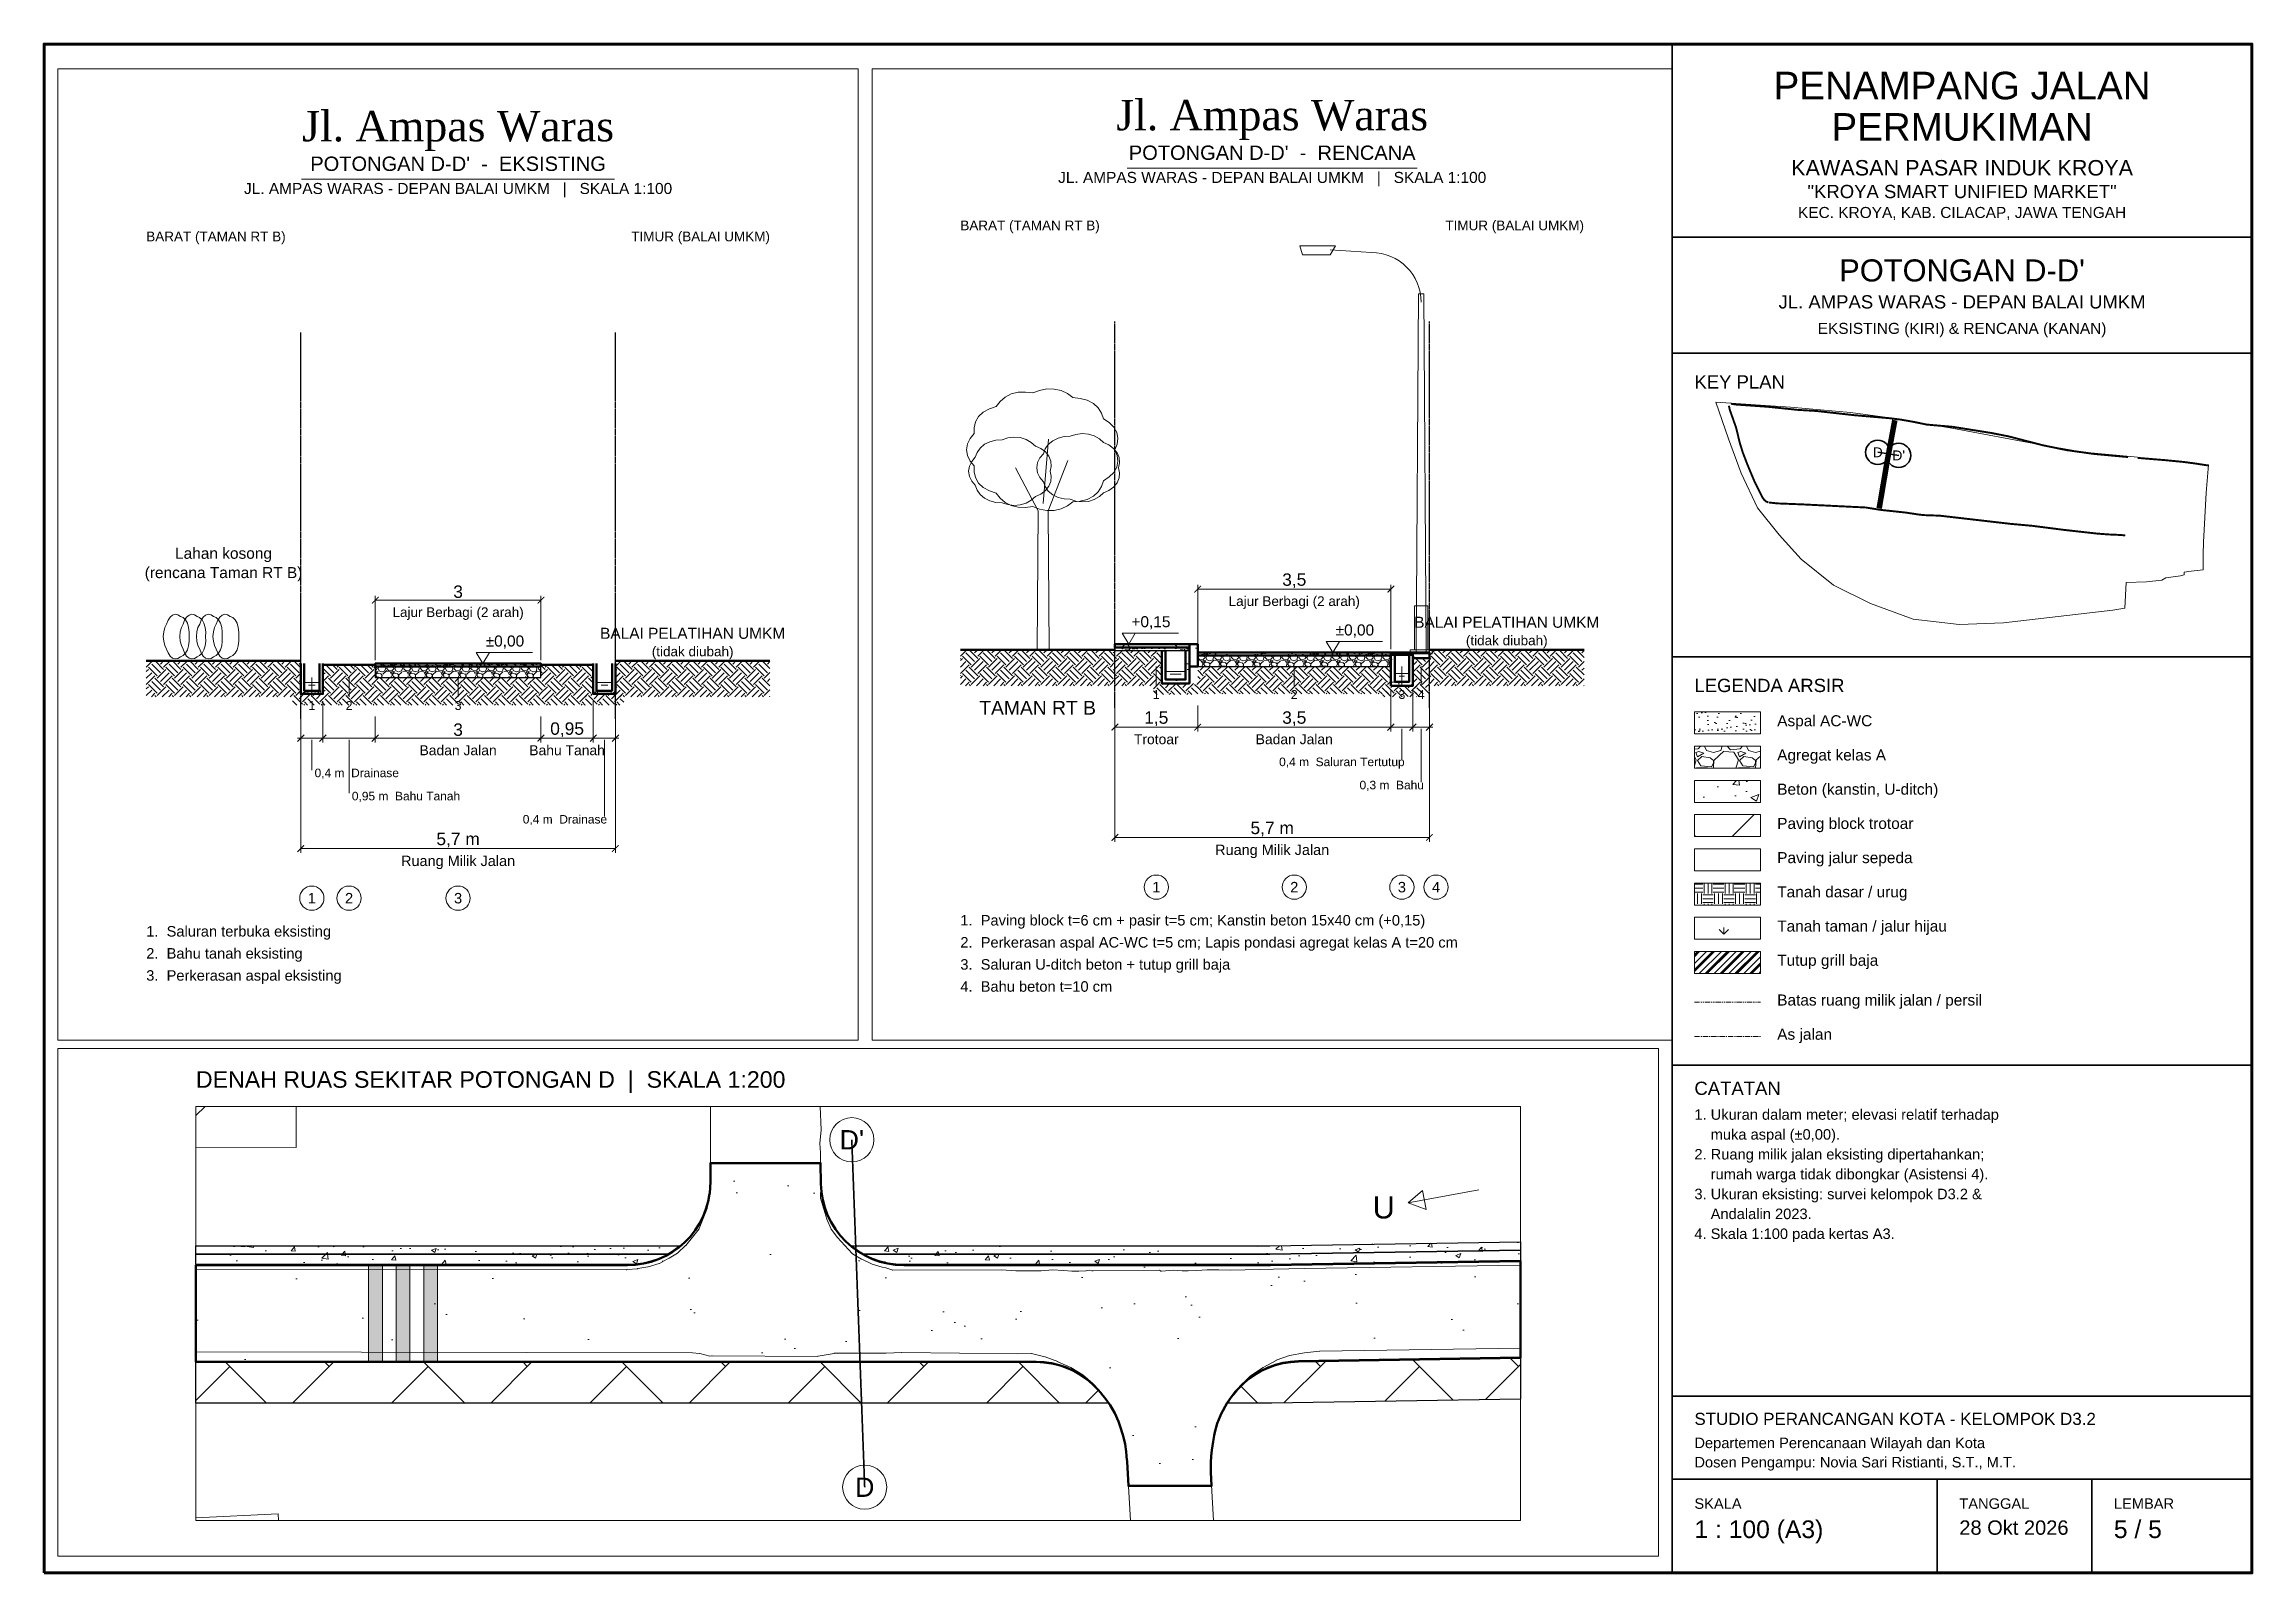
# Paper-space layout 'PNP_D_AMPAS_WARAS' of a CAD drawing. Header units: metres, sheet in millimetres. Extents: x 10 to 410, y 10 to 287.
# The model-space entities are those that its viewports show. They can reach past a viewport. Long polylines and large blocks are cut down to what shows.
import ezdxf
from ezdxf.enums import TextEntityAlignment as Align

# ---------------------------------------------------------------- set-up
doc = ezdxf.new("R2010")
doc.units = ezdxf.units.M
doc.linetypes.add('CENTER', pattern=[5.08, 3.175, -0.635, 0.635, -0.635])
doc.linetypes.add('PHANTOM', pattern=[6.35, 3.175, -0.635, 0.635, -0.635, 0.635, -0.635])
for name, color, linetype, lineweight in [('D32_KOP', 7, 'Continuous', 35), ('D32_KOP_TIPIS', 7, 'Continuous', 18), ('D32_PNP_AIR', 5, 'Continuous', 13), ('D32_PNP_ARSIR', 8, 'Continuous', 9), ('D32_PNP_ARSIR_TANAH', 33, 'Continuous', 9), ('D32_PNP_BATAS_RMJ', 1, 'PHANTOM', 25), ('D32_PNP_DIMENSI', 7, 'Continuous', 13), ('D32_PNP_KONSTRUKSI', 7, 'Continuous', 25), ('D32_PNP_POTONGAN', 7, 'Continuous', 50), ('D32_PNP_TAMPAK', 8, 'Continuous', 18), ('D32_PNP_TEKS', 7, 'Continuous', 18), ('D32_PNP_VEGETASI', 94, 'Continuous', 18), ('D32_VIEWPORT', 8, 'Continuous', 9)]:
    doc.layers.add(name, color=color, linetype=linetype, lineweight=lineweight)
doc.styles.add('D32_ARIAL', font='arial.ttf')
doc.styles.add('D32_TIMES', font='times.ttf')
doc.dimstyles.new('D32_1-100', dxfattribs={"dimtxt": 0.225, "dimasz": 0.12, "dimexe": 0.08, "dimexo": 0.06, "dimgap": 0.04, "dimtad": 1, "dimtxsty": 'D32_ARIAL', "dimblk": 'ARCHTICK', "dimblk1": 'ARCHTICK', "dimblk2": 'ARCHTICK', "dimcen": 2.5, "dimclrd": 7, "dimclre": 7, "dimclrt": 7, "dimazin": 3, "dimtfac": 1, "dimtmove": 2, "dimatfit": 3, "dimlwd": 13, "dimlwe": 13})

# ---------------------------------------------------------------- blocks, each defined once
blk = doc.blocks.new('_ARCHTICK')
at = {"color": 0, "linetype": 'BYBLOCK', "const_width": 0.15}
blk.add_lwpolyline([(-0.5, -0.5), (0.5, 0.5)], dxfattribs=at)

msp = doc.modelspace()

# ---------------------------------------------------------------- hatches: boundary and pattern name
at = {"layer": 'D32_PNP_ARSIR'}
h = msp.add_hatch(dxfattribs=at)
h.set_pattern_fill('ANSI31', scale=2.5)
h.paths.add_polyline_path([(79.627, -115.98), (76, -115.969), (76, -114.5), (79.632, -114.5)])
h = msp.add_hatch(dxfattribs=at)
h.set_pattern_fill('AR-SAND', scale=0.09)
h.paths.add_polyline_path([(91.644, -120.25), (91.93, -120.236), (92.213, -120.195), (92.492, -120.128), (92.762, -120.034), (93.022, -119.914), (93.27, -119.771), (93.503, -119.604), (93.719, -119.416), (93.916, -119.208), (94.093, -118.982), (94.247, -118.741), (94.377, -118.486), (94.483, -118.22), (94.562, -117.944), (94.615, -117.663), (94.618, -117.642), (94.646, -117.226), (94.646, -116.55), (98.633, -116.55), (98.647, -117.305), (98.667, -117.595), (98.714, -117.882), (98.789, -118.164), (98.891, -118.436), (99.019, -118.697), (99.171, -118.945), (99.347, -119.177), (99.545, -119.391), (99.762, -119.584), (99.997, -119.756), (100.248, -119.904), (100.511, -120.027), (100.786, -120.124), (101.068, -120.194), (101.356, -120.236), (101.647, -120.25), (114.891, -120.25), (114.94, -120.25), (124, -120.101), (124, -123.601), (115.948, -123.734), (115.669, -123.751), (115.392, -123.795), (115.12, -123.864), (114.857, -123.958), (114.603, -124.077), (114.361, -124.219), (114.134, -124.382), (113.923, -124.566), (113.73, -124.769), (113.663, -124.846), (113.51, -125.039), (113.373, -125.242), (113.297, -125.366), (113.125, -125.69), (113.123, -125.693), (113.006, -125.993), (112.921, -126.304), (112.896, -126.419), (112.858, -126.638), (112.815, -126.948), (112.792, -127.171), (112.777, -127.406), (112.775, -127.757), (112.802, -128.25), (109.789, -128.25), (109.74, -127.369), (109.725, -127.197), (109.722, -127.168), (109.706, -127.001), (109.671, -126.742), (109.613, -126.488), (109.58, -126.368), (109.504, -126.127), (109.426, -125.913), (109.296, -125.611), (109.134, -125.324), (108.941, -125.057), (108.868, -124.967), (108.783, -124.866), (108.692, -124.764), (108.496, -124.561), (108.281, -124.378), (108.05, -124.216), (107.805, -124.076), (107.547, -123.96), (107.28, -123.869), (107.006, -123.803), (106.726, -123.763), (106.444, -123.75), (76, -123.75), (76, -120.25)])
h = msp.add_hatch(dxfattribs=at)
h.set_pattern_fill('AR-CONC', scale=0.01)
h.paths.add_polyline_path([(93.259, -119.754), (93.094, -119.85), (76, -119.85), (76, -119.55), (93.535, -119.55), (93.491, -119.588)])
h = msp.add_hatch(dxfattribs=at)
h.set_pattern_fill('AR-CONC', scale=0.01)
h.paths.add_polyline_path([(114.912, -119.85), (100.196, -119.85), (100.008, -119.739), (99.775, -119.569), (99.754, -119.55), (114.91, -119.55), (124, -119.401), (124, -119.701)])
h = msp.add_hatch(dxfattribs=at)
h.set_pattern_fill('AR-CONC', scale=0.003)
h.paths.add_polyline_path([(2.8, -120.55), (2.86, -120.55), (2.86, -120), (2.8, -120)])
h = msp.add_hatch(dxfattribs=at)
h.set_pattern_fill('AR-CONC', scale=0.003)
h.paths.add_polyline_path([(3.14, -120.55), (3.2, -120.55), (3.2, -120), (3.14, -120)])
h = msp.add_hatch(dxfattribs=at)
h.set_pattern_fill('AR-SAND', scale=0.002)
h.paths.add_polyline_path([(4.15, -120.05), (7.15, -120.05), (7.15, -120), (4.15, -120)])
h = msp.add_hatch(dxfattribs=at)
h.set_pattern_fill('AR-CONC', scale=0.003)
h.paths.add_polyline_path([(8.1, -120.55), (8.16, -120.55), (8.16, -120), (8.1, -120)])
h = msp.add_hatch(dxfattribs=at)
h.set_pattern_fill('AR-CONC', scale=0.003)
h.paths.add_polyline_path([(8.44, -120.55), (8.5, -120.55), (8.5, -120), (8.44, -120)])
h = msp.add_hatch(dxfattribs=at)
h.set_pattern_fill('AR-HBONE', scale=0.006)
h.paths.add_polyline_path([(24.8, -119.91), (26.15, -119.91), (26.15, -119.85), (24.8, -119.85)])
h = msp.add_hatch(dxfattribs=at)
h.set_pattern_fill('AR-SAND', scale=0.002)
h.paths.add_polyline_path([(24.8, -119.96), (26.15, -119.96), (26.15, -119.91), (24.8, -119.91)])
h = msp.add_hatch(dxfattribs=at)
h.set_pattern_fill('AR-CONC', scale=0.003)
h.paths.add_polyline_path([(25.65, -120.56), (25.72, -120.56), (25.72, -119.96), (25.65, -119.96)])
h = msp.add_hatch(dxfattribs=at)
h.set_pattern_fill('AR-CONC', scale=0.003)
h.paths.add_polyline_path([(26.08, -120.56), (26.15, -120.56), (26.15, -119.96), (26.08, -119.96)])
h = msp.add_hatch(dxfattribs=at)
h.set_pattern_fill('AR-CONC', scale=0.003)
h.paths.add_polyline_path([(26.15, -120.25), (26.3, -120.25), (26.3, -119.85), (26.15, -119.85)])
h = msp.add_hatch(dxfattribs=at)
h.set_pattern_fill('AR-SAND', scale=0.002)
h.paths.add_polyline_path([(26.3, -120.05), (29.8, -120.05), (29.8, -120), (26.3, -120)])
h = msp.add_hatch(dxfattribs=at)
h.set_pattern_fill('AR-CONC', scale=0.003)
h.paths.add_polyline_path([(29.8, -120.6), (29.87, -120.6), (29.87, -120), (29.8, -120)])
h = msp.add_hatch(dxfattribs=at)
h.set_pattern_fill('STEEL', scale=0.01)
h.paths.add_polyline_path([(29.8, -120.04), (30.2, -120.04), (30.2, -120), (29.8, -120)])
h = msp.add_hatch(dxfattribs=at)
h.set_pattern_fill('AR-CONC', scale=0.003)
h.paths.add_polyline_path([(30.13, -120.6), (30.2, -120.6), (30.2, -120), (30.13, -120)])
h = msp.add_hatch(dxfattribs=at)
h.set_pattern_fill('AR-CONC', scale=0.003)
h.paths.add_polyline_path([(30.2, -120.1), (30.5, -120.1), (30.5, -120), (30.2, -120)])
h = msp.add_hatch(dxfattribs=at)
h.set_pattern_fill('AR-CONC', scale=0.01)
h.paths.add_polyline_path([(92.755, -120.015), (92.486, -120.108), (92.209, -120.176), (91.928, -120.216), (91.643, -120.23), (76, -120.23), (76, -119.85), (93.094, -119.85), (93.013, -119.897)])
h = msp.add_hatch(dxfattribs=at)
h.set_pattern_fill('AR-CONC', scale=0.01)
h.paths.add_polyline_path([(114.94, -120.23), (114.891, -120.23), (101.647, -120.23), (101.358, -120.216), (101.072, -120.174), (100.791, -120.105), (100.519, -120.008), (100.257, -119.886), (100.196, -119.85), (114.912, -119.85), (124, -119.701), (124, -120.081)])
h = msp.add_hatch(dxfattribs=at)
h.set_pattern_fill('GRAVEL', scale=0.012)
h.paths.add_polyline_path([(4.15, -120.25), (7.15, -120.25), (7.15, -120.05), (4.15, -120.05)])
h = msp.add_hatch(dxfattribs=at)
h.set_pattern_fill('GRAVEL', scale=0.012)
h.paths.add_polyline_path([(26.3, -120.25), (29.8, -120.25), (29.8, -120.05), (26.3, -120.05)])
h = msp.add_hatch(color=252, dxfattribs=at)
h.dxf.hatch_style = 1
h.paths.add_polyline_path([(82.256, -120.25), (82.756, -120.25), (82.756, -123.75), (82.256, -123.75)])
h = msp.add_hatch(color=252, dxfattribs=at)
h.dxf.hatch_style = 1
h.paths.add_polyline_path([(83.256, -120.25), (83.756, -120.25), (83.756, -123.75), (83.256, -123.75)])
h = msp.add_hatch(color=252, dxfattribs=at)
h.dxf.hatch_style = 1
h.paths.add_polyline_path([(84.256, -120.25), (84.756, -120.25), (84.756, -123.75), (84.256, -123.75)])
h = msp.add_hatch(dxfattribs=at)
h.set_pattern_fill('AR-CONC', scale=0.003)
h.paths.add_polyline_path([(2.86, -120.55), (3.14, -120.55), (3.14, -120.49), (2.86, -120.49)])
h = msp.add_hatch(dxfattribs=at)
h.set_pattern_fill('AR-CONC', scale=0.003)
h.paths.add_polyline_path([(8.16, -120.55), (8.44, -120.55), (8.44, -120.49), (8.16, -120.49)])
h = msp.add_hatch(dxfattribs=at)
h.set_pattern_fill('AR-CONC', scale=0.003)
h.paths.add_polyline_path([(25.72, -120.56), (26.08, -120.56), (26.08, -120.49), (25.72, -120.49)])
h = msp.add_hatch(dxfattribs=at)
h.set_pattern_fill('AR-CONC', scale=0.003)
h.paths.add_polyline_path([(29.87, -120.6), (30.13, -120.6), (30.13, -120.53), (29.87, -120.53)])
h = msp.add_hatch(dxfattribs=at)
h.set_pattern_fill('AR-HBONE', scale=0.025)
h.paths.add_polyline_path([(106.444, -123.77), (106.724, -123.783), (107.002, -123.823), (107.275, -123.888), (107.54, -123.979), (107.796, -124.094), (108.039, -124.233), (108.269, -124.394), (108.482, -124.576), (108.678, -124.777), (108.768, -124.879), (108.852, -124.979), (108.925, -125.069), (109.056, -125.25), (76, -125.25), (76, -123.77)])
h = msp.add_hatch(dxfattribs=at)
h.set_pattern_fill('AR-HBONE', scale=0.025)
h.paths.add_polyline_path([(113.392, -125.25), (113.526, -125.05), (113.678, -124.859), (113.744, -124.783), (113.936, -124.581), (114.146, -124.398), (114.372, -124.235), (114.612, -124.095), (114.864, -123.977), (115.126, -123.883), (115.396, -123.814), (115.671, -123.771), (115.949, -123.754), (124, -123.621), (124, -125.101), (114.983, -125.25), (114.93, -125.25)])
h = msp.add_hatch(dxfattribs=at)
h.set_pattern_fill('ANSI31', scale=2.5)
h.paths.add_polyline_path([(78.979, -129.257), (78.992, -129.5), (76, -129.5), (76, -129.408)])
at = {"layer": 'D32_PNP_ARSIR_TANAH'}
h = msp.add_hatch(dxfattribs=at)
h.set_pattern_fill('EARTH', scale=0.035, angle=45)
h.paths.add_polyline_path([(0, -120.6), (2.8, -120.6), (2.8, -119.95), (0, -119.95)])
h = msp.add_hatch(dxfattribs=at)
h.set_pattern_fill('EARTH', scale=0.035, angle=45)
h.paths.add_polyline_path([(8.5, -120.6), (11.3, -120.6), (11.3, -119.95), (8.5, -119.95)])
h = msp.add_hatch(dxfattribs=at)
h.set_pattern_fill('EARTH', scale=0.035, angle=45)
h.paths.add_polyline_path([(22, -120.6), (24.8, -120.6), (24.8, -119.95), (22, -119.95)])
h = msp.add_hatch(dxfattribs=at)
h.set_pattern_fill('EARTH', scale=0.035, angle=45)
h.paths.add_polyline_path([(24.8, -120.6), (25.65, -120.6), (25.65, -119.96), (24.8, -119.96)])
h = msp.add_hatch(dxfattribs=at)
h.set_pattern_fill('EARTH', scale=0.035, angle=45)
h.paths.add_polyline_path([(30.5, -120.6), (33.3, -120.6), (33.3, -119.95), (30.5, -119.95)])
h = msp.add_hatch(dxfattribs=at)
h.set_pattern_fill('EARTH', scale=0.035, angle=45)
h.paths.add_polyline_path([(3.2, -120.75), (4.15, -120.75), (4.15, -120.02), (3.2, -120.02)])
h = msp.add_hatch(dxfattribs=at)
h.set_pattern_fill('EARTH', scale=0.035, angle=45)
h.paths.add_polyline_path([(4.15, -120.75), (7.15, -120.75), (7.15, -120.25), (4.15, -120.25)])
h = msp.add_hatch(dxfattribs=at)
h.set_pattern_fill('EARTH', scale=0.035, angle=45)
h.paths.add_polyline_path([(7.15, -120.75), (8.1, -120.75), (8.1, -120.02), (7.15, -120.02)])
h = msp.add_hatch(dxfattribs=at)
h.set_pattern_fill('EARTH', scale=0.035, angle=45)
h.paths.add_polyline_path([(26.3, -120.75), (29.8, -120.75), (29.8, -120.25), (26.3, -120.25)])
h = msp.add_hatch(dxfattribs=at)
h.set_pattern_fill('EARTH', scale=0.035, angle=45)
h.paths.add_polyline_path([(30.2, -120.75), (30.5, -120.75), (30.5, -120.1), (30.2, -120.1)])
h = msp.add_hatch(dxfattribs=at)
h.set_pattern_fill('EARTH', scale=0.035, angle=45)
h.paths.add_polyline_path([(2.65, -120.75), (3.35, -120.75), (3.35, -120.55), (2.65, -120.55)])
h = msp.add_hatch(dxfattribs=at)
h.set_pattern_fill('EARTH', scale=0.035, angle=45)
h.paths.add_polyline_path([(7.95, -120.75), (8.65, -120.75), (8.65, -120.55), (7.95, -120.55)])
h = msp.add_hatch(dxfattribs=at)
h.set_pattern_fill('EARTH', scale=0.035, angle=45)
h.paths.add_polyline_path([(25.5, -120.76), (26.3, -120.76), (26.3, -120.56), (25.5, -120.56)])
h = msp.add_hatch(dxfattribs=at)
h.set_pattern_fill('EARTH', scale=0.035, angle=45)
h.paths.add_polyline_path([(29.65, -120.8), (30.35, -120.8), (30.35, -120.6), (29.65, -120.6)])

# ---------------------------------------------------------------- linework, layer by layer
at = {"layer": 'D32_PNP_AIR'}
for points in [[(2.88, -120.34), (3.12, -120.34)], [(2.94, -120.39), (3.06, -120.39)], [(8.18, -120.34), (8.42, -120.34)], [(8.24, -120.39), (8.36, -120.39)], [(25.74, -120.34), (26.06, -120.34)], [(25.8, -120.39), (26, -120.39)], [(29.89, -120.38), (30.11, -120.38)], [(29.95, -120.43), (30.05, -120.43)]]:
    msp.add_lwpolyline(points, dxfattribs=at)
at = {"layer": 'D32_PNP_BATAS_RMJ'}
for points in [[(2.8, -121), (2.8, -114)], [(8.5, -121), (8.5, -114)], [(24.8, -121), (24.8, -114)], [(30.5, -121), (30.5, -114)], [(2.8, -121), (2.8, -115)], [(8.5, -121), (8.5, -115)], [(24.8, -121), (24.8, -115)], [(30.5, -121), (30.5, -115)]]:
    msp.add_lwpolyline(points, dxfattribs=at)
at = {"layer": 'D32_PNP_BATAS_RMJ', "color": 1, "ltscale": 1.5, "const_width": 0.06}
msp.add_lwpolyline([(100.234, -128.296), (99.766, -115.704)], dxfattribs=at)
at = {"layer": 'D32_PNP_DIMENSI'}
for points in [[(5.98, -119.8), (6.22, -119.8), (6.1, -120), (5.98, -119.8)], [(24.93, -119.65), (25.17, -119.65), (25.05, -119.85), (24.93, -119.65)], [(28.63, -119.8), (28.87, -119.8), (28.75, -120), (28.63, -119.8)]]:
    msp.add_lwpolyline(points, close=True, dxfattribs=at)
for points in [[(5.98, -119.8), (7, -119.8)], [(24.93, -119.65), (25.95, -119.65)], [(28.63, -119.8), (29.65, -119.8)], [(3, -120.25), (3, -120.6)], [(3.675, -120.25), (3.675, -120.6)], [(5.65, -120.25), (5.65, -120.6)], [(25.55, -120.25), (25.55, -120.6)], [(28.05, -120.25), (28.05, -120.6)], [(30, -120.25), (30, -120.6)], [(30.35, -120.25), (30.35, -120.6)], [(2.8, -120.68), (2.8, -121.43)], [(3.2, -120.68), (3.2, -121.43)], [(8.1, -120.68), (8.1, -121.43)], [(8.5, -120.68), (8.5, -121.43)], [(29.8, -120.68), (29.8, -121.43)], [(30.2, -120.68), (30.2, -121.43)], [(3.2, -120.96), (3.2, -121.43)], [(4.15, -120.96), (4.15, -121.43)], [(30.2, -120.96), (30.2, -121.43)], [(30.5, -120.96), (30.5, -121.43)], [(2.74, -121.41), (2.86, -121.29)], [(2.74, -121.35), (3.26, -121.35)], [(3, -121.38), (3, -121.93)], [(3.14, -121.41), (3.26, -121.29)], [(3.14, -121.41), (3.26, -121.29)], [(3.14, -121.35), (4.21, -121.35)], [(3.675, -121.38), (3.675, -122.35)], [(4.09, -121.41), (4.21, -121.29)], [(8.04, -121.41), (8.16, -121.29)], [(8.04, -121.35), (8.56, -121.35)], [(8.3, -121.38), (8.3, -122.77)], [(8.44, -121.41), (8.56, -121.29)], [(29.74, -121.41), (29.86, -121.29)], [(29.74, -121.35), (30.26, -121.35)], [(30, -121.38), (30, -121.93)], [(30.14, -121.41), (30.26, -121.29)], [(30.14, -121.41), (30.26, -121.29)], [(30.14, -121.35), (30.56, -121.35)], [(30.35, -121.38), (30.35, -122.35)], [(30.44, -121.41), (30.56, -121.29)]]:
    msp.add_lwpolyline(points, dxfattribs=at)
for centre in [(3, -124.25), (3.675, -124.25), (5.65, -124.25), (25.55, -124.25), (28.05, -124.25), (30, -124.25), (30.62, -124.25)]:
    msp.add_circle(centre, 0.22, dxfattribs=at)
at = {"layer": 'D32_PNP_KONSTRUKSI'}
for points in [[(93.259, -119.754), (93.094, -119.85), (76, -119.85), (76, -119.55), (93.535, -119.55), (93.491, -119.588)], [(114.912, -119.85), (100.196, -119.85), (100.008, -119.739), (99.775, -119.569), (99.754, -119.55), (114.91, -119.55), (124, -119.401), (124, -119.701)], [(24.8, -119.96), (26.15, -119.96), (26.15, -119.91), (24.8, -119.91)], [(92.755, -120.015), (92.486, -120.108), (92.209, -120.176), (91.928, -120.216), (91.643, -120.23), (76, -120.23), (76, -119.85), (93.094, -119.85), (93.013, -119.897)], [(114.94, -120.23), (114.891, -120.23), (101.647, -120.23), (101.358, -120.216), (101.072, -120.174), (100.791, -120.105), (100.519, -120.008), (100.257, -119.886), (100.196, -119.85), (114.912, -119.85), (124, -119.701), (124, -120.081)], [(4.15, -120.25), (7.15, -120.25), (7.15, -120.05), (4.15, -120.05)], [(26.3, -120.25), (29.8, -120.25), (29.8, -120.05), (26.3, -120.05)], [(106.444, -123.77), (106.724, -123.783), (107.002, -123.823), (107.275, -123.888), (107.54, -123.979), (107.796, -124.094), (108.039, -124.233), (108.269, -124.394), (108.482, -124.576), (108.678, -124.777), (108.768, -124.879), (108.852, -124.979), (108.925, -125.069), (109.056, -125.25), (76, -125.25), (76, -123.77)], [(113.392, -125.25), (113.526, -125.05), (113.678, -124.859), (113.744, -124.783), (113.936, -124.581), (114.146, -124.398), (114.372, -124.235), (114.612, -124.095), (114.864, -123.977), (115.126, -123.883), (115.396, -123.814), (115.671, -123.771), (115.949, -123.754), (124, -123.621), (124, -125.101), (114.983, -125.25), (114.93, -125.25)]]:
    msp.add_lwpolyline(points, close=True, dxfattribs=at)
at = {"layer": 'D32_PNP_POTONGAN'}
for points in [[(91.644, -120.25), (91.93, -120.236), (92.213, -120.195), (92.492, -120.128), (92.762, -120.034), (93.022, -119.914), (93.27, -119.771), (93.503, -119.604), (93.719, -119.416), (93.916, -119.208), (94.093, -118.982), (94.247, -118.741), (94.377, -118.486), (94.483, -118.22), (94.562, -117.944), (94.615, -117.663), (94.618, -117.642), (94.646, -117.226), (94.646, -116.55), (98.633, -116.55), (98.647, -117.305), (98.667, -117.595), (98.714, -117.882), (98.789, -118.164), (98.891, -118.436), (99.019, -118.697), (99.171, -118.945), (99.347, -119.177), (99.545, -119.391), (99.762, -119.584), (99.997, -119.756), (100.248, -119.904), (100.511, -120.027), (100.786, -120.124), (101.068, -120.194), (101.356, -120.236), (101.647, -120.25), (114.891, -120.25), (114.94, -120.25), (124, -120.101), (124, -123.601), (115.948, -123.734), (115.669, -123.751), (115.392, -123.795), (115.12, -123.864), (114.857, -123.958), (114.603, -124.077), (114.361, -124.219), (114.134, -124.382), (113.923, -124.566), (113.73, -124.769), (113.663, -124.846), (113.51, -125.039), (113.373, -125.242), (113.297, -125.366), (113.125, -125.69), (113.123, -125.693), (113.006, -125.993), (112.921, -126.304), (112.896, -126.419), (112.858, -126.638), (112.815, -126.948), (112.792, -127.171), (112.777, -127.406), (112.775, -127.757), (112.802, -128.25), (109.789, -128.25), (109.74, -127.369), (109.725, -127.197), (109.722, -127.168), (109.706, -127.001), (109.671, -126.742), (109.613, -126.488), (109.58, -126.368), (109.504, -126.127), (109.426, -125.913), (109.296, -125.611), (109.134, -125.324), (108.941, -125.057), (108.868, -124.967), (108.783, -124.866), (108.692, -124.764), (108.496, -124.561), (108.281, -124.378), (108.05, -124.216), (107.805, -124.076), (107.547, -123.96), (107.28, -123.869), (107.006, -123.803), (106.726, -123.763), (106.444, -123.75), (76, -123.75), (76, -120.25)], [(4.15, -120.05), (7.15, -120.05), (7.15, -120), (4.15, -120)], [(24.8, -119.91), (26.15, -119.91), (26.15, -119.85), (24.8, -119.85)], [(26.15, -120.25), (26.3, -120.25), (26.3, -119.85), (26.15, -119.85)], [(26.3, -120.05), (29.8, -120.05), (29.8, -120), (26.3, -120)], [(29.8, -120.04), (30.2, -120.04), (30.2, -120), (29.8, -120)], [(30.2, -120.1), (30.5, -120.1), (30.5, -120), (30.2, -120)]]:
    msp.add_lwpolyline(points, close=True, dxfattribs=at)
for points in [[(0, -119.95), (2.8, -119.95)], [(2.8, -120), (2.8, -120.55), (3.2, -120.55), (3.2, -120)], [(2.86, -120), (2.86, -120.49), (3.14, -120.49), (3.14, -120)], [(8.1, -120), (8.1, -120.55), (8.5, -120.55), (8.5, -120)], [(8.16, -120), (8.16, -120.49), (8.44, -120.49), (8.44, -120)], [(8.5, -119.95), (11.3, -119.95)], [(22, -119.95), (24.8, -119.95)], [(25.65, -119.96), (25.65, -120.56), (26.15, -120.56), (26.15, -119.96)], [(25.72, -119.96), (25.72, -120.49), (26.08, -120.49), (26.08, -119.96)], [(29.8, -120), (29.8, -120.6), (30.2, -120.6), (30.2, -120)], [(29.87, -120), (29.87, -120.53), (30.13, -120.53), (30.13, -120)], [(30.5, -119.95), (33.3, -119.95)], [(3.2, -120.02), (4.15, -120.02)], [(7.15, -120.02), (8.1, -120.02)]]:
    msp.add_lwpolyline(points, dxfattribs=at)
at = {"layer": 'D32_PNP_TAMPAK'}
for points in [[(28.8, -112.63), (28.15, -112.63), (28.2, -112.79), (28.7, -112.79)], [(30.26, -120), (30.3, -113.5), (30.4, -113.5), (30.44, -120)], [(91.586, -120.423), (91.591, -120.423), (91.596, -120.422), (91.601, -120.421), (91.606, -120.419), (91.611, -120.417), (91.615, -120.414), (91.619, -120.411), (91.622, -120.408), (91.625, -120.404), (91.626, -120.404), (91.626, -120.404), (91.627, -120.404), (92.006, -120.377), (92.011, -120.376), (92.38, -120.307), (92.385, -120.306), (92.785, -120.189), (92.791, -120.187), (92.795, -120.185), (93.142, -119.994), (93.144, -119.993), (93.448, -119.809), (93.453, -119.806), (93.457, -119.803), (93.743, -119.539), (93.748, -119.533), (93.991, -119.233), (94.232, -118.934), (94.235, -118.93), (94.238, -118.925), (94.24, -118.921), (94.383, -118.557), (94.383, -118.557), (94.527, -118.19), (94.529, -118.185), (94.53, -118.18), (94.592, -117.83), (94.592, -117.828), (94.647, -117.435), (94.647, -117.428), (94.643, -114.5), (98.623, -114.5), (98.652, -115.351), (98.652, -115.352), (98.652, -115.352), (98.612, -115.829), (98.612, -115.837), (98.633, -116.173), (98.633, -116.173), (98.633, -116.174), (98.633, -116.175), (98.63, -116.389), (98.63, -116.391), (98.649, -117.418), (98.649, -117.419), (98.649, -117.421), (98.636, -117.801), (98.636, -117.806), (98.637, -117.811), (98.638, -117.817), (98.754, -118.218), (98.754, -118.219), (98.865, -118.582), (98.867, -118.587), (99.016, -118.939), (99.017, -118.943), (99.02, -118.946), (99.022, -118.95), (99.245, -119.244), (99.248, -119.247), (99.517, -119.54), (99.782, -119.829), (99.786, -119.833), (99.79, -119.836), (99.794, -119.838), (100.124, -120.029), (100.127, -120.03), (100.499, -120.215), (100.504, -120.217), (100.508, -120.219), (100.864, -120.321), (100.871, -120.323), (100.999, -120.341), (101, -120.341), (101, -120.341), (101, -120.341), (101.001, -120.341), (101.218, -120.422), (101.222, -120.423), (101.227, -120.424), (101.231, -120.425), (101.236, -120.425), (105.191, -120.422), (105.191, -120.422), (105.193, -120.422), (105.193, -120.422), (105.714, -120.455), (105.717, -120.455), (106.189, -120.453), (106.618, -120.46), (106.623, -120.459), (107.043, -120.423), (107.043, -120.423), (107.044, -120.423), (107.045, -120.423), (107.433, -120.437), (107.434, -120.437), (107.436, -120.437), (107.436, -120.437), (107.738, -120.466), (107.744, -120.466), (107.998, -120.461), (108.251, -120.457), (108.255, -120.457), (108.259, -120.456), (108.379, -120.434), (108.379, -120.434), (108.38, -120.434), (108.38, -120.434), (108.38, -120.434), (108.38, -120.434), (108.381, -120.434), (108.381, -120.434), (108.46, -120.456), (108.465, -120.457), (108.469, -120.458), (108.474, -120.458), (108.478, -120.458), (108.483, -120.457), (108.512, -120.451), (108.513, -120.451), (108.513, -120.451), (108.514, -120.451), (108.515, -120.451), (110.92, -120.434), (110.921, -120.434), (110.921, -120.434), (110.921, -120.434), (110.921, -120.434), (110.921, -120.434), (110.922, -120.434), (110.956, -120.458), (110.96, -120.461), (110.965, -120.463), (110.969, -120.464), (110.974, -120.466), (110.979, -120.466), (110.984, -120.467), (110.989, -120.467), (111.434, -120.425), (111.434, -120.425), (111.435, -120.425), (111.436, -120.425), (111.436, -120.425), (111.436, -120.425), (111.567, -120.444), (111.571, -120.444), (111.742, -120.454), (111.744, -120.454), (111.957, -120.457), (111.96, -120.457), (112.257, -120.445), (112.258, -120.445), (112.639, -120.417), (112.64, -120.417), (112.641, -120.417), (112.642, -120.417), (113.072, -120.423), (113.502, -120.428), (113.504, -120.428), (114.018, -120.419), (114.019, -120.419), (114.532, -120.409), (114.532, -120.409), (115.048, -120.4), (115.048, -120.4), (115.604, -120.382), (115.604, -120.382), (116.161, -120.366), (116.161, -120.366), (124, -120.249), (124, -123.253), (116.721, -123.361), (116.716, -123.361), (116.171, -123.421), (116.167, -123.421), (115.632, -123.521), (115.628, -123.522), (115.624, -123.523), (115.147, -123.696), (115.144, -123.697), (115.14, -123.699), (114.678, -123.955), (114.674, -123.957), (114.219, -124.255), (114.215, -124.258), (114.211, -124.262), (113.854, -124.625), (113.852, -124.628), (113.502, -125.033), (113.499, -125.036), (113.497, -125.039), (113.203, -125.52), (113.2, -125.525), (112.989, -125.988), (112.987, -125.993), (112.986, -125.998), (112.873, -126.528), (112.872, -126.532), (112.799, -127.059), (112.799, -127.063), (112.766, -127.581), (112.766, -127.587), (112.869, -129.5), (109.86, -129.5), (109.733, -127.247), (109.732, -127.241), (109.725, -127.203), (109.725, -127.201), (109.682, -126.74), (109.681, -126.736), (109.68, -126.732), (109.547, -126.246), (109.546, -126.242), (109.371, -125.763), (109.369, -125.759), (109.163, -125.331), (109.16, -125.326), (109.157, -125.322), (108.827, -124.915), (108.825, -124.914), (108.501, -124.547), (108.497, -124.543), (108.142, -124.227), (108.138, -124.224), (108.134, -124.222), (107.704, -123.962), (107.698, -123.959), (107.233, -123.747), (107.229, -123.746), (106.771, -123.575), (106.766, -123.574), (106.279, -123.452), (106.274, -123.452), (106.27, -123.451), (106.265, -123.451), (105.757, -123.461), (101.574, -123.42), (101.571, -123.42), (101.017, -123.438), (101.016, -123.438), (99.154, -123.434), (99.149, -123.435), (99.144, -123.435), (99.139, -123.437), (99.134, -123.439), (99.129, -123.441), (99.125, -123.444), (99.123, -123.445), (99.122, -123.445), (98.542, -123.553), (98.541, -123.553), (98.54, -123.553), (98.54, -123.553), (98.539, -123.554), (94.71, -123.535), (94.705, -123.535), (94.7, -123.536), (94.624, -123.55), (94.623, -123.55), (94.622, -123.55), (94.622, -123.55), (94.622, -123.55), (94.622, -123.55), (94.621, -123.55), (94.44, -123.497), (94.44, -123.497), (94.263, -123.447), (94.258, -123.446), (94.253, -123.445), (93.995, -123.424), (93.991, -123.424), (76, -123.386), (76, -120.391)], [(79.627, -115.98), (76, -115.969), (76, -114.5), (79.632, -114.5)], [(30.23, -119.95), (30.47, -119.95), (30.47, -119.15), (30.23, -119.15)], [(30.15, -120.02), (30.55, -120.02), (30.55, -119.95), (30.15, -119.95)], [(82.256, -120.25), (82.756, -120.25), (82.756, -123.75), (82.256, -123.75)], [(83.256, -120.25), (83.756, -120.25), (83.756, -123.75), (83.256, -123.75)], [(84.256, -120.25), (84.756, -120.25), (84.756, -123.75), (84.256, -123.75)], [(78.979, -129.257), (78.992, -129.5), (76, -129.5), (76, -129.408)]]:
    msp.add_lwpolyline(points, close=True, dxfattribs=at)
msp.add_lwpolyline([(29.45, -112.75), (28.7, -112.7)], dxfattribs=at)
msp.add_arc((29.45, -113.65), 0.9, 0, 90, dxfattribs=at)
at = {"layer": 'D32_PNP_TEKS'}
msp.add_line((122.483, -117.517), (119.927, -117.992), dxfattribs=at)
for points in [[(2.815, -111.22), (8.485, -111.22)], [(25.025, -111.22), (30.275, -111.22)]]:
    msp.add_lwpolyline(points, dxfattribs=at)
for points in [[(76, -129.5), (124, -129.5), (124, -114.5), (76, -114.5)], [(119.927, -117.992), (120.453, -117.539), (120.581, -118.227)]]:
    msp.add_lwpolyline(points, close=True, dxfattribs=at)
at = {"layer": 'D32_PNP_TEKS', "color": 1}
for centre in [(99.766, -115.704), (100.234, -128.296)]:
    msp.add_circle(centre, 0.8, dxfattribs=at)
at = {"layer": 'D32_PNP_VEGETASI'}
for points in [[(24.8, -116.325), (24.839, -116.223), (24.854, -116.116), (24.835, -116.011), (24.78, -115.915), (24.696, -115.832), (24.594, -115.763), (24.558, -115.66), (24.498, -115.564), (24.411, -115.484), (24.3, -115.426), (24.173, -115.393), (24.04, -115.379), (23.94, -115.308), (23.825, -115.253), (23.698, -115.224), (23.566, -115.223), (23.436, -115.25), (23.315, -115.296), (23.183, -115.279), (23.049, -115.283), (22.922, -115.313), (22.811, -115.37), (22.72, -115.448), (22.649, -115.539), (22.526, -115.582), (22.416, -115.643), (22.33, -115.723), (22.274, -115.82), (22.251, -115.925), (22.253, -116.032), (22.179, -116.121), (22.127, -116.22), (22.109, -116.325), (22.127, -116.43), (22.179, -116.529), (22.253, -116.618), (22.251, -116.725), (22.274, -116.83), (22.33, -116.927), (22.416, -117.007), (22.526, -117.068), (22.649, -117.111), (22.72, -117.202), (22.811, -117.28), (22.922, -117.337), (23.049, -117.367), (23.183, -117.371), (23.315, -117.354), (23.436, -117.4), (23.566, -117.427), (23.698, -117.426), (23.825, -117.397), (23.94, -117.342), (24.04, -117.271), (24.173, -117.257), (24.3, -117.224), (24.411, -117.166), (24.498, -117.086), (24.558, -116.99), (24.594, -116.887), (24.696, -116.818), (24.78, -116.735), (24.835, -116.639), (24.854, -116.534), (24.839, -116.427), (24.8, -116.325)], [(23.63, -116.715), (23.647, -116.625), (23.64, -116.532), (23.604, -116.443), (23.542, -116.365), (23.457, -116.303), (23.361, -116.258), (23.285, -116.191), (23.192, -116.137), (23.085, -116.105), (22.972, -116.096), (22.86, -116.111), (22.756, -116.145), (22.645, -116.151), (22.536, -116.178), (22.438, -116.226), (22.359, -116.293), (22.304, -116.374), (22.271, -116.461), (22.208, -116.537), (22.165, -116.623), (22.15, -116.715), (22.165, -116.807), (22.208, -116.893), (22.271, -116.969), (22.304, -117.056), (22.359, -117.137), (22.438, -117.204), (22.536, -117.252), (22.645, -117.279), (22.756, -117.285), (22.86, -117.319), (22.972, -117.334), (23.085, -117.325), (23.192, -117.293), (23.285, -117.239), (23.361, -117.172), (23.457, -117.127), (23.542, -117.065), (23.604, -116.987), (23.64, -116.898), (23.647, -116.805), (23.63, -116.715)], [(24.865, -116.65), (24.882, -116.56), (24.875, -116.467), (24.839, -116.378), (24.777, -116.3), (24.692, -116.238), (24.596, -116.193), (24.52, -116.126), (24.427, -116.072), (24.32, -116.04), (24.207, -116.031), (24.095, -116.046), (23.991, -116.08), (23.88, -116.086), (23.771, -116.113), (23.673, -116.161), (23.594, -116.228), (23.539, -116.309), (23.506, -116.396), (23.443, -116.472), (23.4, -116.558), (23.385, -116.65), (23.4, -116.742), (23.443, -116.828), (23.506, -116.904), (23.539, -116.991), (23.594, -117.072), (23.673, -117.139), (23.771, -117.187), (23.88, -117.214), (23.991, -117.22), (24.095, -117.254), (24.207, -117.269), (24.32, -117.26), (24.427, -117.228), (24.52, -117.174), (24.596, -117.107), (24.692, -117.062), (24.777, -117), (24.839, -116.922), (24.875, -116.833), (24.882, -116.74), (24.865, -116.65)], [(23.5, -117.3), (23.6, -116.13)], [(23.39, -119.95), (23.41, -117.43), (23, -116.65)], [(23.61, -119.95), (23.59, -117.43), (23.95, -116.52)], [(0.775, -119.51), (0.778, -119.427), (0.768, -119.344), (0.745, -119.268), (0.71, -119.207), (0.666, -119.166), (0.62, -119.145), (0.574, -119.115), (0.525, -119.105), (0.476, -119.119), (0.431, -119.157), (0.394, -119.215), (0.368, -119.284), (0.337, -119.348), (0.317, -119.425), (0.309, -119.51), (0.317, -119.595), (0.337, -119.672), (0.368, -119.736), (0.394, -119.805), (0.431, -119.863), (0.476, -119.901), (0.525, -119.915), (0.574, -119.905), (0.62, -119.875), (0.666, -119.854), (0.71, -119.813), (0.745, -119.752), (0.768, -119.676), (0.778, -119.593), (0.775, -119.51)], [(1.075, -119.51), (1.078, -119.427), (1.068, -119.344), (1.045, -119.268), (1.01, -119.207), (0.966, -119.166), (0.92, -119.145), (0.874, -119.115), (0.825, -119.105), (0.776, -119.119), (0.731, -119.157), (0.694, -119.215), (0.668, -119.284), (0.637, -119.348), (0.617, -119.425), (0.609, -119.51), (0.617, -119.595), (0.637, -119.672), (0.668, -119.736), (0.694, -119.805), (0.731, -119.863), (0.776, -119.901), (0.825, -119.915), (0.874, -119.905), (0.92, -119.875), (0.966, -119.854), (1.01, -119.813), (1.045, -119.752), (1.068, -119.676), (1.078, -119.593), (1.075, -119.51)], [(1.375, -119.51), (1.378, -119.427), (1.368, -119.344), (1.345, -119.268), (1.31, -119.207), (1.266, -119.166), (1.22, -119.145), (1.174, -119.115), (1.125, -119.105), (1.076, -119.119), (1.031, -119.157), (0.994, -119.215), (0.968, -119.284), (0.937, -119.348), (0.917, -119.425), (0.909, -119.51), (0.917, -119.595), (0.937, -119.672), (0.968, -119.736), (0.994, -119.805), (1.031, -119.863), (1.076, -119.901), (1.125, -119.915), (1.174, -119.905), (1.22, -119.875), (1.266, -119.854), (1.31, -119.813), (1.345, -119.752), (1.368, -119.676), (1.378, -119.593), (1.375, -119.51)], [(1.675, -119.51), (1.678, -119.427), (1.668, -119.344), (1.645, -119.268), (1.61, -119.207), (1.566, -119.166), (1.52, -119.145), (1.474, -119.115), (1.425, -119.105), (1.376, -119.119), (1.331, -119.157), (1.294, -119.215), (1.268, -119.284), (1.237, -119.348), (1.217, -119.425), (1.209, -119.51), (1.217, -119.595), (1.237, -119.672), (1.268, -119.736), (1.294, -119.805), (1.331, -119.863), (1.376, -119.901), (1.425, -119.915), (1.474, -119.905), (1.52, -119.875), (1.566, -119.854), (1.61, -119.813), (1.645, -119.752), (1.668, -119.676), (1.678, -119.593), (1.675, -119.51)]]:
    msp.add_lwpolyline(points, dxfattribs=at)

# ---------------------------------------------------------------- texts
at = {"color": 1, "style": 'D32_ARIAL'}
for s, p in [("D'", (99.766, -115.704)), ('D', (100.234, -128.296))]:
    msp.add_text(s, height=0.7, dxfattribs=at).set_placement(p, align=Align.MIDDLE_CENTER)
at = {"style": 'D32_ARIAL'}
msp.add_text('U', height=0.8, dxfattribs=at).set_placement((119.042, -118.157), align=Align.MIDDLE_CENTER)
at = {"layer": 'D32_PNP_TEKS'}
for s, height, style, p in [('Jl. Ampas Waras', 0.55, 'D32_TIMES', (5.65, -110.7)), ('Jl. Ampas Waras', 0.55, 'D32_TIMES', (27.65, -110.7)), ("POTONGAN D-D'  -  EKSISTING", 0.26, 'D32_ARIAL', (5.65, -111.15)), ("POTONGAN D-D'  -  RENCANA", 0.26, 'D32_ARIAL', (27.65, -111.15)), ('JL. AMPAS WARAS - DEPAN BALAI UMKM   |   SKALA 1:100', 0.2, 'D32_ARIAL', (5.65, -111.55)), ('JL. AMPAS WARAS - DEPAN BALAI UMKM   |   SKALA 1:100', 0.2, 'D32_ARIAL', (27.65, -111.55))]:
    msp.add_text(s, height=height, dxfattribs=dict(at, style=style)).set_placement(p, align=Align.BOTTOM_CENTER)
at = {"layer": 'D32_PNP_TEKS', "style": 'D32_ARIAL'}
for s, height, p in [('BARAT (TAMAN RT B)', 0.175, (0, -112.4)), ('BARAT (TAMAN RT B)', 0.175, (22, -112.4)), ('DENAH RUAS SEKITAR POTONGAN D  |  SKALA 1:200', 0.6, (76, -114)), ('±0,00', 0.2, (6.15, -119.75)), ('+0,15', 0.2, (25.1, -119.6)), ('±0,00', 0.2, (28.8, -119.75))]:
    msp.add_text(s, height=height, dxfattribs=at).set_placement(p, align=Align.BOTTOM_LEFT)
for p in [(11.3, -112.4), (33.3, -112.4)]:
    msp.add_text('TIMUR (BALAI UMKM)', height=0.175, dxfattribs=at).set_placement(p, align=Align.BOTTOM_RIGHT)
for s, height, p in [('Lahan kosong', 0.2, (1.4, -118)), ('(rencana Taman RT B)', 0.2, (1.4, -118.35)), ('BALAI PELATIHAN UMKM', 0.2, (9.9, -119.45)), ('BALAI PELATIHAN UMKM', 0.2, (31.9, -119.45)), ('(tidak diubah)', 0.175, (9.9, -119.78)), ('(tidak diubah)', 0.175, (31.9, -119.78)), ('TAMAN RT B', 0.25, (23.4, -121)), ('1', 0.19, (3, -124.25)), ('2', 0.19, (3.675, -124.25)), ('3', 0.19, (5.65, -124.25)), ('1', 0.19, (25.55, -124.25)), ('2', 0.19, (28.05, -124.25)), ('3', 0.19, (30, -124.25)), ('4', 0.19, (30.62, -124.25))]:
    msp.add_text(s, height=height, dxfattribs=at).set_placement(p, align=Align.MIDDLE_CENTER)
for s, height, p in [('Lajur Berbagi (2 arah)', 0.175, (5.65, -118.98)), ('Lajur Berbagi (2 arah)', 0.175, (28.05, -118.98)), ('1', 0.16, (3, -120.68)), ('2', 0.16, (3.675, -120.68)), ('3', 0.16, (5.65, -120.68)), ('1', 0.16, (25.55, -120.68)), ('2', 0.16, (28.05, -120.68)), ('3', 0.16, (30, -120.68)), ('4', 0.16, (30.35, -120.68)), ('Badan Jalan', 0.18, (5.65, -121.48)), ('Bahu Tanah', 0.18, (7.625, -121.48)), ('Trotoar', 0.18, (25.55, -121.48)), ('Badan Jalan', 0.18, (28.05, -121.48)), ('Ruang Milik Jalan', 0.1875, (5.65, -123.48)), ('Ruang Milik Jalan', 0.1875, (27.65, -123.48))]:
    msp.add_text(s, height=height, dxfattribs=at).set_placement(p, align=Align.TOP_CENTER)
for s, height, p in [('0,4 m  Drainase', 0.155, (3.05, -121.98)), ('0,95 m  Bahu Tanah', 0.155, (3.725, -122.4)), ('1.  Saluran terbuka eksisting', 0.19, (0, -124.85)), ('1.  Paving block t=6 cm + pasir t=5 cm; Kanstin beton 15x40 cm (+0,15)', 0.19, (22, -124.85)), ('2.  Bahu tanah eksisting', 0.19, (0, -125.25)), ('2.  Perkerasan aspal AC-WC t=5 cm; Lapis pondasi agregat kelas A t=20 cm', 0.19, (22, -125.25)), ('3.  Perkerasan aspal eksisting', 0.19, (0, -125.65)), ('3.  Saluran U-ditch beton + tutup grill baja', 0.19, (22, -125.65)), ('4.  Bahu beton t=10 cm', 0.19, (22, -126.05))]:
    msp.add_text(s, height=height, dxfattribs=at).set_placement(p, align=Align.MIDDLE_LEFT)
for s, p in [('0,4 m  Saluran Tertutup', (30.05, -121.98)), ('0,3 m  Bahu', (30.4, -122.4)), ('0,4 m  Drainase', (8.35, -122.82))]:
    msp.add_text(s, height=0.155, dxfattribs=at).set_placement(p, align=Align.MIDDLE_RIGHT)

# ---------------------------------------------------------------- dimensions: what is measured, and where the dimension line sits
at = {"layer": 'D32_PNP_DIMENSI'}
for base, p1, p2 in [((4.15, -118.85), (4.15, -120), (7.15, -120)), ((26.3, -118.85), (26.3, -120), (29.8, -120)), ((4.15, -121.35), (4.15, -120.9), (7.15, -120.9)), ((7.15, -121.35), (7.15, -120.9), (8.1, -120.9)), ((24.8, -121.35), (24.8, -120.9), (26.3, -120.9)), ((26.3, -121.35), (26.3, -120.9), (29.8, -120.9))]:
    msp.add_linear_dim(base=base, p1=p1, p2=p2, dimstyle='D32_1-100', dxfattribs=at).render()
for base, p1, p2 in [((2.8, -123.35), (2.8, -120.9), (8.5, -120.9)), ((24.8, -123.35), (24.8, -120.9), (30.5, -120.9))]:
    msp.add_linear_dim(base=base, p1=p1, p2=p2, text='<> m', dimstyle='D32_1-100', dxfattribs=at).render()

psp = doc.layouts.new('PNP_D_AMPAS_WARAS')

# ---------------------------------------------------------------- hatches: boundary and pattern name
at = {"layer": 'D32_KOP_TIPIS'}
h = psp.add_hatch(dxfattribs=at)
h.set_pattern_fill('AR-SAND', scale=0.05)
h.paths.add_polyline_path([(309, 162), (321, 162), (321, 166), (309, 166)])
h = psp.add_hatch(dxfattribs=at)
h.set_pattern_fill('GRAVEL', scale=0.3)
h.paths.add_polyline_path([(309, 155.8), (321, 155.8), (321, 159.8), (309, 159.8)])
h = psp.add_hatch(dxfattribs=at)
h.set_pattern_fill('AR-CONC', scale=0.08)
h.paths.add_polyline_path([(309, 149.6), (321, 149.6), (321, 153.6), (309, 153.6)])
h = psp.add_hatch(dxfattribs=at)
h.set_pattern_fill('AR-HBONE', scale=0.15)
h.paths.add_polyline_path([(309, 143.4), (321, 143.4), (321, 147.4), (309, 147.4)])
h = psp.add_hatch(dxfattribs=at)
h.set_pattern_fill('AR-B816', scale=0.15)
h.paths.add_polyline_path([(309, 137.2), (321, 137.2), (321, 141.2), (309, 141.2)])
h = psp.add_hatch(dxfattribs=at)
h.set_pattern_fill('EARTH', scale=0.3)
h.paths.add_polyline_path([(309, 131), (321, 131), (321, 135), (309, 135)])
h = psp.add_hatch(dxfattribs=at)
h.set_pattern_fill('GRASS', scale=0.25)
h.paths.add_polyline_path([(309, 124.8), (321, 124.8), (321, 128.8), (309, 128.8)])
h = psp.add_hatch(dxfattribs=at)
h.set_pattern_fill('STEEL', scale=0.25)
h.paths.add_polyline_path([(309, 118.6), (321, 118.6), (321, 122.6), (309, 122.6)])

# ---------------------------------------------------------------- linework, layer by layer
at = {"layer": 'D32_KOP'}
for p, q in [((305, 10), (305, 287)), ((305, 252), (410, 252)), ((305, 231), (410, 231)), ((305, 176), (410, 176)), ((305, 102), (410, 102)), ((305, 42), (410, 42)), ((305, 27), (410, 27)), ((353, 27), (353, 10)), ((381, 27), (381, 10))]:
    psp.add_line(p, q, dxfattribs=at)
at = {"layer": 'D32_KOP', "color": 1}
psp.add_line((342.22, 213.04), (346.01, 212.48), dxfattribs=at)
at = {"layer": 'D32_KOP', "lineweight": 70}
psp.add_lwpolyline([(10, 10), (410, 10), (410, 287), (10, 287)], close=True, dxfattribs=at)
at = {"layer": 'D32_KOP', "color": 1}
for centre in [(342.22, 213.04), (346.01, 212.48)]:
    psp.add_circle(centre, 2.2, dxfattribs=at)
at = {"layer": 'D32_KOP_TIPIS', "color": 1, "linetype": 'PHANTOM', "ltscale": 0.3}
psp.add_line((309, 113.4), (321, 113.4), dxfattribs=at)
at = {"layer": 'D32_KOP_TIPIS', "color": 1, "linetype": 'CENTER', "ltscale": 0.3}
psp.add_line((309, 107.2), (321, 107.2), dxfattribs=at)
at = {"layer": 'D32_KOP_TIPIS', "color": 6}
psp.add_lwpolyline([(312.88, 222.13), (326.44, 221.24), (337.29, 220.23), (343.98, 219.37), (355.63, 217.44), (361.43, 216.34), (370.47, 214.61), (379.48, 213.04), (388.7, 212.21), (398.51, 211.19), (402.12, 210.75), (401.72, 205.7), (401.26, 196.77), (401.15, 194.52), (401.15, 191.76), (398.98, 191.5), (397.76, 191.33), (397.76, 190.85), (397.08, 190.64), (394.43, 190.29), (393.72, 189.9), (390.9, 189.57), (387.24, 189.45), (386.97, 184.82), (384.83, 184.43), (365.03, 182.17), (357, 181.87), (348.62, 182.82), (340.89, 185.62), (334.23, 188.95), (328.34, 193.65), (324.36, 198.11), (320.43, 202.98), (317.46, 209.28), (315.2, 215.47), (312.88, 222.13)], close=True, dxfattribs=at)
at = {"layer": 'D32_KOP_TIPIS', "color": 8, "const_width": 0.35}
for points in [[(322.43, 203.96), (321.98, 204.14), (321.66, 204.4), (321.36, 204.83), (319.83, 207.89), (318.62, 210.78), (317.78, 212.97), (317.23, 214.72), (316.56, 217.5), (315.42, 220.71), (315.25, 221.48)], [(315.62, 221.85), (316.39, 221.71), (322.33, 221.29), (327.74, 220.73), (331.11, 220.53), (338.05, 219.76), (344.25, 219.23), (346.3, 218.98), (348.6, 218.58), (351.14, 218.06), (355.79, 217.66), (362.88, 216.53), (365.93, 215.93), (372.16, 214.31), (376.5, 213.43), (381.39, 212.75), (387.59, 212.18)], [(389.3, 212.03), (394.28, 211.62), (397.68, 211.29), (399.76, 211.01), (402.11, 210.65)], [(387.06, 197.97), (386.29, 198.06), (383.97, 198.16), (381.91, 198.32), (376, 198.98), (370.3, 199.71), (366.34, 200.07), (353.45, 201.56), (350.81, 201.65), (349.89, 201.73), (347.22, 202.13), (342.81, 202.6), (340.05, 203.04), (328.44, 203.61), (324.04, 203.78), (322.5, 203.95)]]:
    psp.add_lwpolyline(points, dxfattribs=at)
at = {"layer": 'D32_KOP_TIPIS', "color": 1, "const_width": 1}
psp.add_lwpolyline([(345.31, 218.86), (343.94, 211.49), (342.48, 202.88)], dxfattribs=at)
at = {"layer": 'D32_KOP_TIPIS'}
for points in [[(309, 162), (321, 162), (321, 166), (309, 166)], [(309, 155.8), (321, 155.8), (321, 159.8), (309, 159.8)], [(309, 149.6), (321, 149.6), (321, 153.6), (309, 153.6)], [(309, 143.4), (321, 143.4), (321, 147.4), (309, 147.4)], [(309, 137.2), (321, 137.2), (321, 141.2), (309, 141.2)], [(309, 131), (321, 131), (321, 135), (309, 135)], [(309, 124.8), (321, 124.8), (321, 128.8), (309, 128.8)], [(309, 118.6), (321, 118.6), (321, 122.6), (309, 122.6)]]:
    psp.add_lwpolyline(points, close=True, dxfattribs=at)

# ---------------------------------------------------------------- texts
at = {"color": 1, "style": 'D32_ARIAL'}
for s, p in [('D', (342.22, 213.04)), ("D'", (346.01, 212.48))]:
    psp.add_text(s, height=1.8, dxfattribs=at).set_placement(p, align=Align.MIDDLE_CENTER)
at = {"layer": 'D32_KOP_TIPIS', "style": 'D32_ARIAL'}
for s, height, p in [('PENAMPANG JALAN', 5, (357.5, 282)), ('PERMUKIMAN', 5, (357.5, 274.5)), ('KAWASAN PASAR INDUK KROYA', 2.8, (357.5, 266)), ('"KROYA SMART UNIFIED MARKET"', 2.4, (357.5, 261.5)), ('KEC. KROYA, KAB. CILACAP, JAWA TENGAH', 2, (357.5, 257.5)), ("POTONGAN D-D'", 4, (357.5, 248)), ('JL. AMPAS WARAS - DEPAN BALAI UMKM', 2.4, (357.5, 241.5)), ('EKSISTING (KIRI) & RENCANA (KANAN)', 2, (357.5, 236.5))]:
    psp.add_text(s, height=height, dxfattribs=at).set_placement(p, align=Align.TOP_CENTER)
for s, height, p in [('KEY PLAN', 2.4, (309, 227)), ('LEGENDA ARSIR', 2.4, (309, 172)), ('Aspal AC-WC', 2, (324, 165.4)), ('Agregat kelas A', 2, (324, 159.2)), ('Beton (kanstin, U-ditch)', 2, (324, 153)), ('Paving block trotoar', 2, (324, 146.8)), ('Paving jalur sepeda', 2, (324, 140.6)), ('Tanah dasar / urug', 2, (324, 134.4)), ('Tanah taman / jalur hijau', 2, (324, 128.2)), ('Tutup grill baja', 2, (324, 122)), ('Batas ruang milik jalan / persil', 2, (324, 114.8)), ('As jalan', 2, (324, 108.6)), ('CATATAN', 2.4, (309, 99)), ('1. Ukuran dalam meter; elevasi relatif terhadap', 1.9, (309, 94)), ('    muka aspal (±0,00).', 1.9, (309, 90.4)), ('2. Ruang milik jalan eksisting dipertahankan;', 1.9, (309, 86.8)), ('    rumah warga tidak dibongkar (Asistensi 4).', 1.9, (309, 83.2)), ('3. Ukuran eksisting: survei kelompok D3.2 &', 1.9, (309, 79.6)), ('    Andalalin 2023.', 1.9, (309, 76)), ('4. Skala 1:100 pada kertas A3.', 1.9, (309, 72.4)), ('STUDIO PERANCANGAN KOTA - KELOMPOK D3.2', 2.2, (309, 39)), ('Departemen Perencanaan Wilayah dan Kota', 1.9, (309, 34.5)), ('Dosen Pengampu: Novia Sari Ristianti, S.T., M.T.', 1.9, (309, 31)), ('SKALA', 1.9, (309, 23.5)), ('TANGGAL', 1.9, (357, 23.5)), ('LEMBAR', 1.9, (385, 23.5)), ('1 : 100 (A3)', 3.2, (309, 19.5)), ('28 Okt 2026', 2.6, (357, 19.5)), ('5 / 5', 3.2, (385, 19.5))]:
    psp.add_text(s, height=height, dxfattribs=at).set_placement(p, align=Align.TOP_LEFT)

# ---------------------------------------------------------------- viewports
at = {"layer": 'D32_VIEWPORT'}
psp.add_viewport(center=(85, 194.5), size=(145, 176), view_center_point=(5.65, -118.025), view_height=17.6, dxfattribs=at)
for center, size, view_center_point, view_height, status in [((232.5, 194.5), (145, 176), (27.65, -118.225), 17.6, 3), ((157.5, 59), (290, 92), (100, -121.6), 18.4, 4)]:
    psp.add_viewport(center=center, size=size, view_center_point=view_center_point, view_height=view_height, status=status, dxfattribs=at)

doc.saveas('drawing.dxf')
